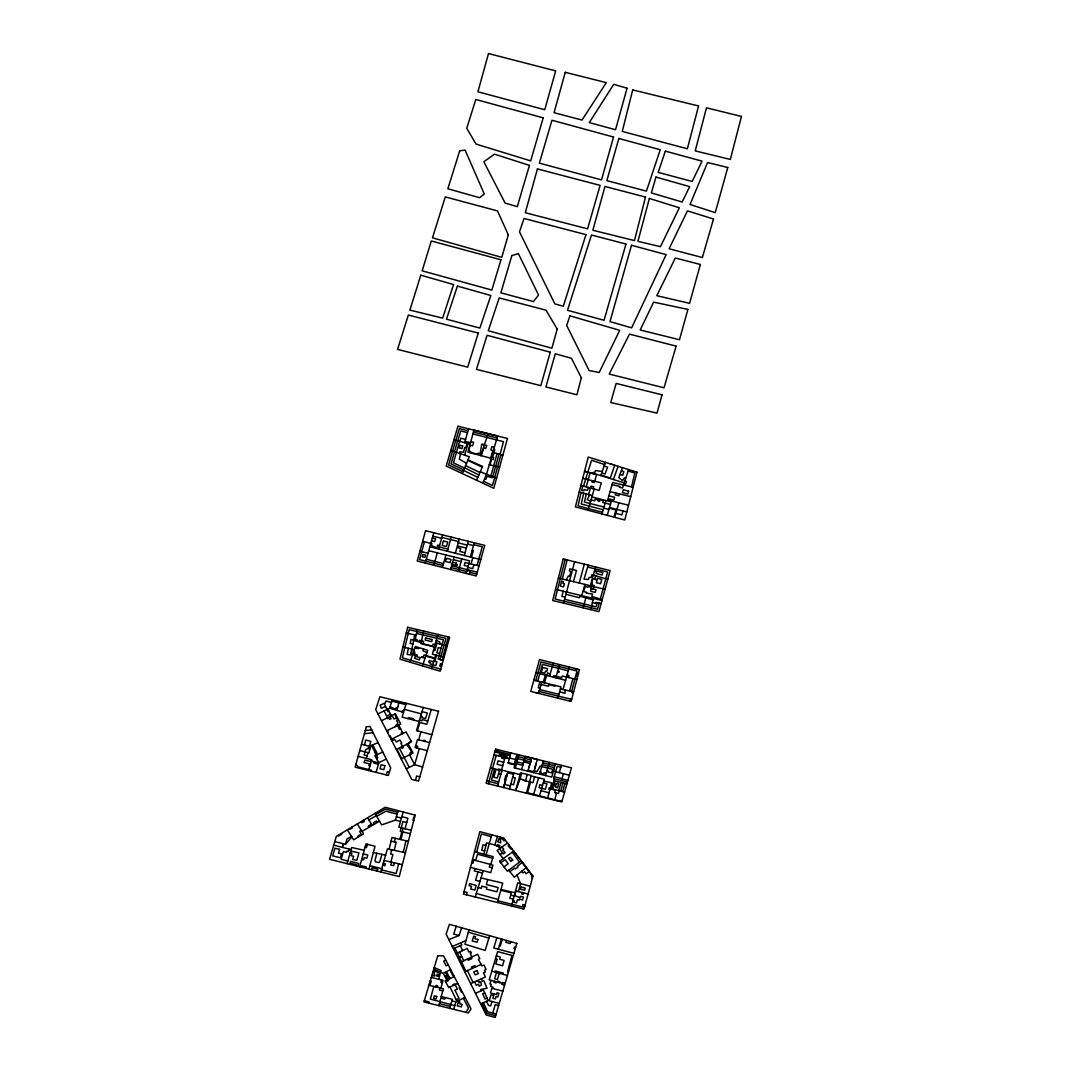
<?xml version="1.0" encoding="UTF-8"?>
<svg xmlns="http://www.w3.org/2000/svg" width="1071" height="1071" viewBox="0 0 1071 1071"><rect width="100%" height="100%" fill="white"/><g stroke="black" fill="none" stroke-linecap="round" stroke-linejoin="round"><path stroke-width="1.5" d="M408.372 648.29L407.181 654.394L410.675 654.983L414.731 634.875M417.302 629.561L414.932 640.9L421.144 642.426M460.49 453.729L459.312 459.178L466.541 463.274M423.674 631.073L420.876 643.617L434.398 647.004M591.152 588.608L590.549 591.259L595.235 592.41L595.971 589.746L591.152 588.608L591.594 587.457L588.086 586.332L587.805 587.216L585.315 586.453L583.561 591.446L586.56 592.33L586.252 593.147L592.491 594.03L591.781 596.467L602.223 599.586M581.111 492.499L578.045 505.847L602.451 512.299M583.695 493.222L581.232 503.972L603.201 509.783M586.292 493.932L584.418 502.098L604.004 507.038M377.153 759.727L377.675 757.505L371.53 745.389M483.864 854.189L486.542 842.837L494.896 844.965L500.813 847.844M391.651 849.798L390.647 853.989L392.883 854.578L390.861 862.021M394.248 850.347L396.176 842.275L391.062 841.19M403.245 852.262L406.003 840.748M568.607 677.528L569.062 675.6L567.108 675.025M631.542 486.836L634.822 473.074L628.155 470.986M376.791 853.239L374.997 860.669L375.359 861.74L378.532 862.53L379.777 861.887L381.919 854.363M566.224 579.933L568.326 575.957L569.678 576.278L570.963 571.379L569.33 570.99L569.892 568.835L576.439 570.495L573.494 581.647M505.365 756.046L501.362 770.692M502.179 983.285L501.897 984.383L504.628 985.106M356.308 865.917L356.576 864.792L350.07 863.213L350.578 861.379L358.665 863.454L357.875 866.305M415.521 780.371L416.592 776.047L419.805 776.863M389.068 849.249L391.973 837.522L408.386 841.297M499.032 756.046L499.407 754.546L507.145 756.487L506.73 757.973M536.089 692.75L538.767 692.79M590.67 609.627L593.454 598.475M576.078 679.375L576.974 679.094M565.18 559.437L555.139 599.064L597.511 609.252L599.184 603.107M562.302 579.009L567.135 559.919M515.325 768.081L518.659 754.841M493.985 993.982L492.888 998.292L495.418 998.895L496.074 996.472L497.921 996.954L498.925 993.272L497.024 992.777L496.529 994.557L490.464 992.978L491.83 988.292L502.861 991.117M582.785 485.899L581.66 490.371L583.735 490.839L584.056 489.474L587.444 490.344L588.34 487.439M516.195 891.045L514.134 896.253M399.911 839.343L401.866 831.712M476.675 852.288L481.374 833.948L491.281 836.652M394.423 862.838L393.686 865.703L390.781 865.047L391.558 862.182M400.942 839.584L402.91 831.953M398.68 863.815L396.176 873.494L381.423 869.88M583.508 486.1L591.553 460.262L604.66 464.56M394.356 841.886L395.293 838.285M438.909 1005.642L443.3 988.774L428.935 985.253M565.086 689.978L565.06 693.272L559.624 691.799M569.638 691.036L572.878 678.586M571.646 691.505L577.001 670.995L540.935 661.958L535.795 680.674M364.461 745.014L365.76 740.061L370.807 741.319L369.428 746.3L378.063 742.605M365.961 868.313L366.322 866.961L361.637 865.837L361.262 867.149M574.632 561.78L563.56 603.107M527.213 774.467L525.526 780.853L520.185 778.63L515.687 790.532L520.56 772.901L531.31 775.431L526.397 793.183M534.576 776.81L533.023 782.714L530.573 782.044L527.548 792.741L560.909 801.403L561.137 800.479L562.141 800.76M554.778 799.796L556.532 793.089L558.419 793.531L559.209 790.719M447.397 551.217L451.145 537.053M511.55 905.986L517.695 882.825L530.212 886.279M342.787 843.627L342.84 845.876M368.96 869.05L375.037 846.251L365.974 843.935L359.682 866.76M500.117 454.318L503.49 441.654L472.913 433.956M487.733 879.532L486.395 884.566L498.109 887.538L496.957 891.808L486.408 889.171L486.944 887.39L481.789 886.145L481.321 888.368L478.148 887.471M615.758 493.021L615.263 494.909L618.904 495.739L619.399 493.905M551.726 788.832L554.403 778.778M396.886 710.368L399.255 701.532M438.708 979.255L441.051 970.527L434.237 967.608M441.56 979.938L440.904 982.361L442.377 982.736M510.867 752.913L508.096 763.235L514.897 764.868M546.946 675.493L547.683 672.735L550.025 674.529M435.455 969.991L435.161 971.089L440.301 973.311M563.266 591.205L561.86 596.4L565.193 597.176M558.379 578.099L579.237 582.999L584.311 564.176M492.566 988.479L492.941 987.087L490.598 986.498L491.281 984.303L489.929 983.954L490.973 980.38M518.377 891.581L520.546 883.615M547.535 798.431L551.712 782.914L543.827 781.04M522.059 892.464L521.631 894.017L522.969 894.365L523.411 892.799M532.916 876.292L524.027 909.092L463.435 894.057L479.848 831.645L503.731 838.044L532.916 876.292L513.719 851.124L499.648 861.258L500.733 862.691L505.258 859.705L508.176 863.828L503.986 866.854M405.039 828.753L407.904 818.231L401.839 816.691M442.283 996.833L441.854 998.4L444.76 999.136L445.228 997.556M509.475 788.992L513.826 773.061L520.104 774.574M539.931 681.692L538.244 687.836L540.052 688.292M594.726 481.254L596.587 474.453L590.121 472.766L586.225 486.85M520.185 778.63L521.684 773.155M555.073 685.386L554.858 686.163L548.928 684.704L548.486 686.243L541.15 684.463M557.884 698.158L560.976 686.819L533.84 680.205M597.216 602.665L596.065 606.869L564.604 599.305M600.296 599.01L607.659 571.994L587.631 567.028M436.955 643.202L434.92 650.646L433.487 650.298M490.879 476.086L497.064 453.515M492.78 476.756L499.019 454.037M500.96 454.546L492.473 485.484L483.516 481.294M428.761 1003.125L429.083 1001.947L424.303 1000.662M437.303 987.301L437.704 985.856L436.031 985.4L435.602 986.886M498.202 769.875L498.43 769.032L501.603 769.808M440.877 988.185L443.046 980.3L431.265 977.475M497.426 902.492L502.741 883.106L481.053 877.939M506.369 940.432L505.847 942.333L510.171 943.524L510.747 941.677M523.25 908.891L523.92 906.441L524.696 906.628M464.68 442.711L468.496 428.815M433.822 986.458L430.328 999.123L454.787 1005.602M516.891 754.399L514.241 764.025L508.243 762.699M537.749 681.156L542.395 664.355L568.286 670.848M517.708 754.6L514.08 767.8L551.752 777.104L555.38 763.864M594.485 481.2L594.07 482.66L592.076 482.178L592.477 480.705M521.684 769.5L525.285 756.461L537.321 759.419L533.639 772.579M572.209 691.638L571.968 692.509L573.239 692.776M559.357 772.633L561.365 765.337M424.451 541.859L419.537 559.584L442.952 565.515M342.412 847.375L343.416 843.787M455.697 440.275L448.615 464.988L463.007 471.722M334.781 841.565L345.491 844.323L346.977 838.954L351.422 836.277M457.638 440.81L451.025 463.93L463.77 469.888M459.579 441.332L453.435 462.873L464.546 468.054M455.336 553.238L459.272 539.061M371.476 869.679L372.012 867.751L377.768 869.197L377.22 871.098M437.878 634.46L432.403 654.234L444.104 657.139M439.471 643.832L439.94 642.145L436.245 640.364M418.721 739.82L420.957 731.801M470.33 557L474.266 542.783M466.193 573.44L469.674 560.869L428.735 550.695M471.454 557.281L473.315 550.548L472.177 550.32M471.079 563.935L472.833 557.63M402.201 831.792L403.178 828.285M477.064 565.421L482.245 546.786L473.743 544.684M496.904 751.199L497.359 749.593M488.349 783.758L496.234 755.336M494.548 768.938L491.455 780.103L498.684 781.897M490.009 864.31L489.26 867.055L492.125 867.764M588.059 510.278L594.191 489.072M541.819 682.147L538.593 693.379L539.69 689.59L558.928 694.356M553.399 677.18L553.801 675.721L561.78 677.675L562.248 675.962L576.854 679.563M581.754 595.65L584.873 584.391M609.238 500.371L609.627 498.966L613.87 500.117L614.553 497.212L608.864 495.806M590.362 585.757L595.57 566.961M570.294 701.237L570.856 699.176M552.837 789.113L555.113 780.893L566.92 783.852M562.677 791.603L564.966 783.37M499.34 847.121L499.769 845.568L497.667 844.698L496.529 845.755M376.095 772.378L378.826 762.646L374.917 755.818L382.749 751.936M502.045 756.795L501.67 758.107L504.642 758.857M535.915 672.615L555.849 677.823L559.557 664.609M563.038 689.51L569.344 667.072M574.551 668.384L576.345 669.549L576.533 668.88M622.961 510.934L621.849 514.923L615.771 513.33M425.241 563.051L433.822 532.756M433.822 565.234L437.329 552.837M442.417 567.416L445.938 554.965M450.57 569.477L454.104 557M458.321 571.445L461.869 558.928M429.846 546.772L464.279 555.501L468.295 541.31M490.036 464.787L491.656 459.071L493.195 459.539L493.677 457.491L492.58 457.25L494.775 449.713L493.718 449.418M469.393 574.257L470.276 571.111L467.05 570.308M495.993 769.313L493.771 777.171L497.292 778.068L499.555 770.236M477.987 871.861L475.618 880.255L479.982 881.446M469.004 929.869L464.934 944.22L485.203 950.419L489.608 935.693M583.079 607.806L586.212 596.721M558.741 790.599L561.057 782.406M560.682 791.094L563.011 782.888M366.402 758.429L368.036 752.672M370.954 759.593L370.405 761.521L364.85 760.102L364.06 762.552L369.334 763.81L368.879 765.578L369.99 765.792M386.283 774.909L387.207 771.696L389.335 772.271M367.393 844.296L366.456 847.603L365.077 847.215M403.178 811.992L398.84 827.214L411.224 830.293M424.959 741.427L425.214 740.57L423.808 740.262L423.567 741.065M549.557 676.176L553.305 663.029M438.588 548.981L442.618 534.938M491.12 458.294L467.907 452.136L473.958 430.167L497.627 436.031L486.435 474.533L482.726 483.115M380.821 871.995L387.421 848.901L405.427 852.717M419.283 748.602L414.664 764.694L406.297 768.831M473.904 564.645L472.78 568.594L467.866 567.376M466.461 894.807L467.143 892.424L464.051 891.701M440.061 987.984L439.458 990.073L442.765 990.849M588.581 494.561L590.978 486.154L593.695 486.85L593.133 488.778M347.084 863.628L351.716 847.509L364.22 850.32M448.388 636.964L442.658 657.514L443.394 657.741L442.698 660.205L440.034 659.482L445.911 638.396L409.189 629.654L402.361 657.835L440.77 669.161M497.493 786.02L502.071 770.196L513.826 773.061M474.855 868.541L474.185 870.857L482.539 873.079M486.073 854.765L491.79 834.845M373.819 761.668L373.444 762.94L378.398 764.185M434.799 661.249L436.54 655.265M539.543 774.052L543.345 760.905M496.435 981.799L496.114 982.897L493.985 982.375L494.333 981.25M499.622 982.629L499.889 981.732L497.613 981.156L497.319 982.027M368.611 770.518L371.744 759.794L358.142 756.313M467.076 443.367L465.791 447.772L464.667 447.477L463.569 452.257L459.968 451.708L459.352 453.354M543.211 682.495L545.367 675.078M544.429 682.789L546.571 675.399M550.36 676.39L549.704 675.654M539.342 796.396L544.363 779.193L531.149 775.98M545.541 775.551L549.396 762.391M491.95 1001.505L490.665 1005.91L488.59 1005.428L486.395 1001.358M492.74 1013.099L495.204 1004.652L498.644 1005.535M455.871 440.328L459.339 428.574L467.973 430.716M457.812 440.85L460.731 430.957L467.451 432.604M371.142 771.147L371.409 770.236L358.116 766.903L355.974 764.185M464.653 455.148L468.04 443.622M423.259 707.489L416.485 730.596L431.841 734.719M374.997 813.371L381.664 824.884L395.386 820.118L398.158 810.667M601.969 513.96L605.918 500.532L611.193 501.844L607.217 515.338M613.857 517.106L615.959 509.983L609.332 508.149M614.607 517.293L618.877 502.794M496.489 972.508L494.655 978.76L497.453 979.47L499.327 973.285M554.189 776.716L561.927 778.751L563.413 773.704M490.612 458.16L492.847 450.556L490.826 449.86L491.924 446.567L494.333 447.303M496.837 937.741L493.811 948.009L513.919 953.351M505.217 983.084L502.955 982.495L502.647 983.419L489.193 979.911L497.64 951.597L511.965 955.399L507.56 971.651L508.511 971.799M498.336 949.214L501.362 939.026M406.244 703.272L402.12 717.155L419.163 721.466M494.896 844.965L497.453 836.357M499.97 837.027L499.662 838.044L502.701 839.102L504.039 840.842L505.351 840.146M449.7 1008.32L452.377 999.297L441.265 996.592M527.883 771.04L531.738 758.054M417.355 730.824L419.845 722.51L426.794 724.237L431.305 709.484M473.864 859.973L472.86 863.306L471.601 863.012M475.631 860.455L477.505 854.189L492.687 858.246M589.719 494.882L587.189 499.729L590.723 501.215M490.799 864.525L493.169 856.639L474.573 851.726M453.676 1009.31L455.885 1001.907L465.055 997.355M588.193 565.14L584.016 579.116L588.407 579.531L588.996 577.604L591.219 577.175L591.928 574.605L607.739 579.384M459.887 441.413L460.851 438.24L465.59 439.378M348.959 849.075L348.222 851.539L346.656 851.204L346.402 852.302L343.43 851.565L341.167 859.317L347.834 861.03M533.452 794.936L538.606 777.8M502.942 974.275L503.303 973.084L495.137 970.915L494.735 972.04M475.243 896.989L483.262 870.696M448.856 939.602L459.164 935.478L461.588 927.767M595.65 575.729L594.793 578.487L595.998 579.692L592.799 578.782L592.009 581.647L592.303 584.953L594.351 585.623L592.986 589.037M502.353 939.307L500.264 945.961L499.381 945.693M431.493 668.572L435.75 655.064M377.943 713.902L389.563 708.239L392.281 699.805M456.246 926.254L453.689 934.113L459.164 935.478M429.846 985.481L431.265 981.17L430.247 980.889M480.812 455.563L488.162 433.661M418.841 647.634L418.533 648.531L414.772 648.263M417.168 748.067L417.744 746.353L415.628 745.777M410.019 662.173L415.347 646.563L427.771 650.338L422.416 665.867M610.296 463.89L612.09 464.453M614.7 465.256L610.296 478.068L601.005 475.002M628.637 469.58L622.479 488.041L619.48 487.332L619.734 486.341L612.05 484.614M602.223 471.535L595.422 470.544L594.766 472.713L593.294 472.311L592.919 473.489L584.565 471.334L600.818 475.551L605.423 462.377M481.187 455.657L483.878 447.999L485.712 448.548L486.796 445.362L483.342 445.389L483.61 444.411L481.763 444.09L480.143 453.595L478.041 453.167L477.679 454.278L470.517 452.498L470.758 451.534L468.589 451.025L470.156 445.215L472.632 445.817L473.636 442.283L470.812 441.587M423.621 649.08L423.018 650.78L426.954 652.694M613.362 479.513L618.114 466.313M622.438 467.666L618.824 477.706L622.599 480.665L624.366 477.934L625.625 478.322M625.062 485.364L626.468 481.495L624.714 480.946M367.139 755.818L364.113 755.042L365.613 749.7L368.17 748.442L369.026 746.192M462.244 473.543L469.285 456.728L450.797 450.436M492.513 476.662L492.044 477.746L487.091 476.193L485.859 479.326L484.574 478.831M476.528 480.223L482.606 466.447L467.987 459.834M466.032 1012.376L468.482 1008.106L463.355 998.199M394.811 726.861L397.984 722.938L396.565 720.395L397.729 719.846L394.61 714.089M345.491 844.323L351.864 837M408.827 743.154L411.023 740.945M509.1 845.073L508.136 845.956L511.028 849.089L511.764 848.567M401.665 711.76L404.436 709.363L421.385 713.862M407.81 718.601L408.908 717.677L413.326 718.748L414.062 720.181M509.93 871.674L514.79 868.019L515.472 868.969L517.882 867.242L517.32 866.439L522.287 862.356L526.263 867.59L514.348 877.189L508.765 870.228M521.149 860.87L507.4 871.259L499.648 861.258M507.52 843.011L497.145 850.494L503.169 858.714M487.01 997.891L485.123 999.149L482.633 993.727L484.761 993.045M371.423 824.161L368.17 826.277L368.826 827.321M397.81 706.914L394.757 708.882L390.058 706.686M500.157 854.604L502.674 852.985M361.382 830.44L359.642 831.471L361.208 834.095L358.075 836.036L358.571 836.826M361.985 831.404L379.522 821.176M368.893 819.904L376.336 815.687M376.724 816.343L385.828 811.189L397.127 814.161M375.667 814.536L385.413 809.074L397.676 812.3M375.345 753.971L376.965 753.087L372.654 744.921M448.173 964.784L446.165 965.855L443.648 961.182L445.764 960.138M451.386 970.982L450.583 971.397L452.926 975.721L453.662 975.36M396.404 749.66L411.478 741.761L406.029 731.908L391.129 739.459M433.742 969.242L443.22 973.392L450.637 969.523M444.679 976.056L445.63 975.561L448.441 980.594L445.616 981.839M396.565 717.704L394.021 719.016L391.946 715.455M388.974 711.224L388.063 711.693L384.154 703.393L380.151 705.133L381.316 708.279L385.533 706.458M390.527 714.143L386.671 716.097L384.074 710.903M381.477 720.77L395.373 713.714L400.688 723.983L386.685 730.837M402.468 732.216L401.21 732.845L401.812 734.05M374.596 752.284L376.135 751.507M391.866 740.878L394.677 739.472L396.337 741.989L399.858 740.034L401.826 742.913L400.915 743.421L403.165 747.826L402.027 748.334L401.33 747.076M462.203 991.853L461.481 992.201L459.138 987.783L459.968 987.542M387.501 732.444L388.171 732.109L387.327 730.516M401.183 758.937L413.045 753.087L407.971 743.595M378.826 762.646L386.31 759.058M453.368 948.692L461.882 944.943L460.838 942.801M454.947 948.21L457.384 953.043L467.251 948.411L468.897 952.132L470.584 951.343L471.401 953.029L470.263 953.511L471.936 956.912M457.384 953.043L461.467 961.798L477.653 954.248L479.808 958.679L478.322 959.255L481.977 965.908L483.998 965.011L486.073 969.442L484.507 970.139L485.364 971.973L483.396 972.696L485.404 976.98L470.651 983.633M454.305 976.605L445.094 980.875L448.722 987.569L457.799 983.352M456.179 999.725L459.057 998.4L454.947 990.113L457.357 989.055L454.787 983.888L452.872 984.677L453.261 985.467M464.774 971.758L481.267 964.382M480.692 1003.915L488.242 1000.528L483.289 989.899L475.444 993.299M452.27 946.483L465.965 940.592M459.312 957.38L461.668 956.363M372.306 747.143L373.551 746.621M384.154 703.393L385.359 702.991L386.069 700.983L391.424 702.456M389.469 736.232L390.272 735.991L391.638 739.204M400.661 728.802L399.363 729.177L397.502 725.536M364.394 733.729L373.123 732.738M365.291 730.476L371.757 730.007M412.897 643.992L410.22 643.524L410.903 639.507L413.687 640.056M432.309 538.07L435.549 538.673L434.732 541.618L431.533 540.828M530.681 761.655L528.98 767.345M485.926 845.407L483.034 844.818L481.816 850.227L484.654 850.829M411.666 650.124L411.384 654.14L416.873 655.8L417.195 654.97L414.236 654.046L414.905 652.185L413.567 651.784M406.297 633.055L416.137 635.17M431.867 975.494L434.719 976.109L434.973 975.159L433.902 974.891L434.639 972.16L433.045 971.544M592.383 602.732L595.503 603.401L595.771 602.344L601.152 603.549M373.377 852.489L385.627 855.167M534.148 770.785L537.133 771.455L540.079 766.06L541.725 766.488M633.135 487.198L612.639 482.539L607.685 499.983L628.53 505.244M414.624 817.16L413.808 816.972L412.937 820.319L413.754 820.506M410.354 833.666L400.3 831.35L402.883 821.524L406.752 822.474M384.114 860.468L402.335 864.658M510.639 895.182L514.2 895.999M515.673 947.326L514.455 947.045L514.026 948.625L515.205 948.933M578.474 673.324L577.711 673.137L576.814 676.497L577.604 676.685M560.414 688.894L573.614 691.96M549.918 789.595L548.78 789.327L549.249 787.707L550.347 787.975M495.512 958.786L497.145 959.174L495.779 963.913L502.58 965.814L504.106 960.446L499.608 959.214L500.318 957.059L496.328 955.988M571.526 699.336L539.155 691.491M465.042 441.386L470.517 442.671M509.501 758.014L515.512 759.433M350.726 850.99L358.932 852.918L356.884 860.321L352.68 859.491L353.671 856.318L351.181 855.702L351.89 853.226L350.204 852.797M512.982 900.604L514.241 900.898L513.96 902.157L516.517 902.907L517.44 899.707L519.207 900.202L519.502 899.105L522.621 899.961L523.358 896.976L520.332 896.373L520.051 897.659L514.897 895.717M416.499 633.416L443.421 639.829L438.079 658.946L443.22 660.338M501 889.466L515.044 892.786M513.37 899.131L509.823 898.301L511.242 892.839L500.786 890.255M422.617 541.417L431.908 543.613L431.439 545.541L436.874 547.95L437.664 545.099L439.565 545.581M555.528 589.345L601.969 600.523M550.106 788.885L555.354 790.157L554.751 792.647L556.532 793.089M610.055 491.629L630.725 496.663M507.694 772.753L513.518 774.172M510.827 784.039L513.571 784.708L515.325 777.974L512.674 777.265M504.454 784.414L510.345 785.846M515.553 890.898L528.123 893.937M525.111 905.089L522.862 904.553L522.3 906.909L497.895 900.778M582.758 478.309L601.259 482.874L599.144 490.438L580.937 485.391M419.912 551.217L428.025 553.212M542.796 762.793L554.858 765.765M517.695 758.656L530.614 761.856M542.247 764.694L554.336 767.679M541.698 766.582L553.814 769.58M363.216 853.935L367.808 855.073L366.871 858.206L364.234 857.563L363.658 859.879L361.717 859.397M473.436 432.068L497.078 437.932M585.462 478.978L588.207 479.647M591.112 499.889L594.713 500.786L595.235 499.153L598.354 499.97L598.046 500.974L599.586 501.375L600.175 499.635L603.281 500.492L602.705 502.446L610.416 504.441M441.908 537.441L458.575 541.565M432.871 536.129L441.654 538.298M466.38 548.098L458.575 546.156L458.12 547.79L460.704 548.432L459.874 551.445L465.055 552.756M579.237 582.999L605.008 589.385M464.279 555.501L480.772 559.598M479.018 565.916L465.055 562.476L464.238 565.408L468.147 566.372M453.341 559.705L461.106 561.632M435.549 642.854L447.263 645.759M435.054 644.648L433.072 644.166L432.483 646.121L422.991 643.805L423.621 641.462L419.484 640.324L419.109 641.569L416.726 640.94L417.074 639.695L415.294 639.226M439.619 653.484L436.834 652.788L438.28 647.553L441.051 648.316M442.162 664.154L440.409 663.725L439.793 666.068L441.506 666.523M391.852 701.13L405.842 704.598M518.177 756.742L531.176 759.955M560.843 767.238L557.161 766.327L553.64 778.59L567.443 782.004M494.856 752.003L510.104 755.778M523.799 761.856L530.145 763.422M516.891 761.829L523.358 763.436M516.409 763.743L522.835 765.337M502.741 765.698L497.118 764.306L498.082 760.825L503.705 762.244M554.283 783.892L556.451 784.441L556.813 783.142L558.714 783.624L557.576 787.747L555.782 787.305L556.117 786.087L553.841 785.525M523.344 780.317L529.529 781.843M498.149 783.785L486.729 780.92M395.386 820.118L400.5 821.39M402.924 646.938L414.263 649.749M536.317 762.994L534.657 768.965M528.123 770.25L533.894 771.696M557.482 671.999L558.982 672.387L559.223 671.53L557.723 671.129M555.849 677.823L565.635 680.286M420.742 716.071L422.068 716.405L421.679 717.69L425.535 718.561L427.383 713.032L422.041 711.626M495.19 750.771L510.412 754.586M494.066 754.801L509.327 758.629M371.369 761.053L378.746 762.913M467.518 544.055L473.489 545.581M458.227 542.836L467.224 545.112M439.19 546.866L447.959 549.088M426.312 559.263L443.488 563.614M451.641 565.689L477.278 572.195M451.105 567.59L466.715 571.539M469.928 572.356L476.742 574.083M550.226 788.443L564.591 792.085M609.519 507.493L626.83 511.925M429.591 742.605L417.543 739.526L415.106 747.531L427.289 750.651M498.537 773.784L500.867 774.387M439.418 1003.661L450.248 1006.432M359.749 750.543L368.96 752.913L370.392 746.554L361.489 744.238M383.284 863.346L385.386 863.882L384.904 865.689L382.802 865.06M369.87 865.636L381.758 868.688M591.982 496.931L605.918 500.532M565.983 594.271L579.398 597.738L579.839 596.145L593.093 599.894M490.398 767.853L501.884 770.839M470.45 867.403L490.772 872.637L492.874 865.087L472.498 859.611M333.724 845.139L351.114 849.624M348.664 850.093L350.819 850.642M492.834 452.404L502.915 455.055M419.537 720.181L421.92 720.81L422.295 719.578L427.757 721.078M569.344 775.257L552.221 770.785L551.565 772.874L547.95 771.923L548.245 770.852L547.013 770.518M540.186 771.803L541.123 772.057L540.681 773.329L543.64 774.105L544.014 772.82L546.183 773.382M543.278 782.914L546.92 783.865L545.407 789.34L539.048 787.694L539.851 784.695L542.542 785.404M541.002 790.679L549.062 792.794M396.364 816.785L401.438 818.124M499.26 1003.42L489.233 1000.796L490.987 994.798L493.597 995.521M496.168 1014.009L487.64 1011.774L483.409 1002.697M495.659 1015.71L486.823 1013.394L482.07 1003.286M603.696 508.096L608.93 509.488M451.908 1000.836L455.885 1001.907M561.927 778.751L567.898 780.371M453.93 439.806L470.102 444.17M491.817 971.236L507.44 975.494M489.273 464.573L499.528 467.398M476.314 893.482L498.243 899.506M579.237 491.991L592.37 495.605M425.963 655.572L434.799 658.076M425.776 656.121L434.625 658.625M433.875 660.981L436.888 661.838L435.79 665.533L430.221 664.007L430.582 662.788L428.788 662.32L429.284 660.579L433.621 661.811M468.335 932.198L488.885 938.102M422.63 766.997L414.664 764.694L409.564 754.814M389.563 708.239L403.566 712.322M425.026 658.263L421.305 657.099L423.34 656.925L424.009 654.917L425.977 655.532M601.741 472.927L605.088 473.984L607.552 467.13L604.151 466.032M600.818 475.551L624.045 482.901M620.015 474.386L622.693 475.27L623.884 471.615L621.327 470.758M496.596 478.081L480.25 471.802M368.17 748.442L369.83 749.044M467.759 460.369L482.285 467.197M465.577 465.59L479.928 472.512M463.556 470.397L477.786 477.385M464.653 467.799L478.857 474.948M526.263 867.59L529.235 871.473L526.142 873.695L524.616 871.781L522.876 872.905L521.657 871.299M499.488 848.808L503.41 853.948L505.03 852.583L502.794 849.865L503.718 849.223L502.045 846.96M512.259 852.168L519.435 862.168M338.235 835.286L338.717 836.009L341.689 834.081L341.301 833.466M363.551 820.199L364.314 821.403L361.944 822.809L361.208 821.591M357.299 823.92L363.511 833.84L353.644 839.825L347.379 829.838M351.864 827.173L352.332 827.91L350.03 829.222L349.588 828.526M374.074 824.255L373.27 822.903L376.523 820.948L377.34 822.408M367.621 817.762L372.132 825.353M406.685 744.278L410.916 750.704L411.17 752.444L409.912 753.074L410.514 754.332M446.393 971.732L450.115 978.546M445.389 972.254L449.084 979.028M443.22 973.392L446.861 980.059M387.836 709.082L391.384 715.736M398.626 724.987L403.084 733.394M399.336 748.12L409.269 767.358M396.966 749.365L401.759 758.656M460.276 945.693L462.659 950.566M459.539 952.025L463.797 960.714M467.558 958.96L468.174 960.218L471.816 958.706L471.173 957.273M472.124 968.465L471.441 967.046L474.908 965.614L475.537 966.939M450.007 986.967L456.969 1001.372M387.086 717.918L387.421 718.628L388.733 717.972L389.429 719.351L391.035 718.761L390.045 716.419M474.64 981.839L476.26 985.293L478.402 984.276L479.246 986.163L481.361 985.025L480.879 981.812L479.139 982.643L478.857 981.598L476.314 981.076M467.425 970.567L473.061 982.549M461.467 961.798L465.872 971.263M481.24 990.782L480.665 989.497L487.051 988.265L483.838 980.741L482.499 981.29L481.415 978.774M517.052 875.007L520.493 883.602M531.283 874.164L532.314 878.501M461.909 1004.411L461.373 1006.887L457.25 1005.87L458.308 1001.586L459.861 1001.987L459.432 1003.661L461.909 1004.411M462.632 445.911L462.029 448.602L459.298 447.999L459.995 445.215L462.632 445.911M407.69 627.271L399.965 659.174L440.208 671.182L449.619 637.245L407.69 627.271M628.61 491.187L627.927 493.985L622.385 492.66L623.255 489.688L628.61 491.187M469.66 883.588L469.138 885.757L471.494 886.346L470.745 889.05L474.881 890.081L476.167 885.436L469.66 883.588M436.754 996.458L436.125 998.935L433.541 998.266L434.277 995.829L436.754 996.458M632.72 89.924L622.278 131.412L687.368 148.789L698.56 105.975L632.72 89.924M563.226 558.942L552.703 600.496L598.943 611.621L610.135 570.575L563.226 558.942M645.492 197.064L634.474 240.587L592.852 230.265L604.981 186.461L645.492 197.064M636.964 472.164L624.768 519.984L575.381 506.931L588.247 457.049L636.964 472.164M415.146 815.138L399.255 876.573L329.547 859.29L336.281 836.451L385.225 807.28L415.146 815.138M581.325 377.795L576.948 394.784L545.915 386.939L555.273 353.791L571.445 358.25L581.325 377.795M741.453 116.431L730.328 159.445L695.226 150.891L706.485 107.823L741.453 116.431M579.451 669.616L571.138 701.451L530.747 691.424L539.516 659.562L579.451 669.616M425.642 637.928L425.093 640.03L431.693 641.663L432.269 639.574L425.642 637.928M384.904 765.658L383.833 769.674L380.018 768.791L381.156 764.734L384.904 765.658M649.361 198.47L637.941 241.336L660.432 246.678L679.362 207.774L649.361 198.47M505.673 776.167L504.709 779.715L505.686 779.983L503.584 787.533L508.002 771.642L506.69 776.355L505.673 776.167M507.453 438.467L493.798 488.296L446.205 466.046L457.946 426.191L507.453 438.467M425.575 530.707L417.208 561.017L476.22 575.984L484.735 545.38L425.575 530.707M488.51 53.55L477.907 91.785L544.737 109.724L555.675 70.887L488.51 53.55M366.336 726.727L355.144 767.184L388.385 775.417L390.701 767.827L369.99 726.473L366.336 726.727M339.547 849.357L338.476 853.199L341.502 853.721L340.391 857.751L332.706 855.903L334.902 848.219L339.547 849.357M422.925 554.417L422.282 556.759L424.946 557.415L425.589 555.086L422.925 554.417M537.428 168.937L525.285 212.727L587.604 228.846L600.121 185.363L537.428 168.937M565.247 72.319L554.055 112.709L582.022 120.059L606.306 82.641L565.247 72.319M443.381 540.989L442.162 545.393L446.487 546.464L447.705 542.06L443.381 540.989M445.523 559.531L445.014 561.365L450.088 562.623L450.985 559.397L446.714 558.326L446.326 559.731L445.523 559.531M452.498 562.703L452.042 564.337L457.022 565.582L457.344 564.444L455.831 564.069L456.246 562.57L452.498 562.703M557.201 329.092L551.9 348.222L488.269 330.752L499.18 297.912L546.009 310.188L557.201 329.092M627.044 88.237L615.544 129.738L589.291 122.603L613.75 84.314L627.044 88.237M561.606 581.258L560.267 586.065L563.547 586.881L564.404 583.775L562.877 583.4L563.346 581.7L561.606 581.258M542.743 667.434L541.39 672.347L544.831 673.204L545.42 671.075L546.799 671.423L547.562 668.639L542.743 667.434M594.847 570.575L594.633 571.365L596.721 571.887L596.266 573.534L602.17 575.007L602.853 572.557L594.847 570.575M597.578 578.353L596.373 582.691L600.59 583.735L601.795 579.398L597.578 578.353M662.065 394.811L656.992 413.111L610.738 402.522L616.146 383.431L662.065 394.811M687.903 309.399L679.496 339.735L640.19 329.988L653.631 302.142L687.903 309.399M700.354 264.483L689.59 303.334L656.818 295.69L675.332 258.004L700.354 264.483M727.758 167.504L715.254 212.647L690.045 204.494L707.556 162.497L727.758 167.504M613.522 137.021L601.514 179.888L539.382 163.14L551.967 120.247L613.522 137.021M631.502 245.272L610.001 321.608L631.609 327.86L666.149 254.644L631.502 245.272M495.645 749.178L486.1 783.196L561.793 801.965L571.445 767.813L495.645 749.178M550.28 352.185L540.828 385.654L476.488 369.361L487.091 335.29L550.28 352.185M520.988 886.962L520.372 889.158L524.629 890.255L525.245 888.154L520.988 886.962M438.534 711.278L418.6 781.08L411.8 779.487L375.72 709.604L379.897 696.739L438.534 711.278M618.864 138.467L606.829 180.638L646.442 191.133L660.231 149.739L618.864 138.467M477.894 939.575L477.13 942.252L472.217 940.981L473.73 936.188L475.551 936.67L474.881 938.678L477.894 939.575M625.973 244.041L604.044 320.269L567.51 310.295L591.487 235.018L625.973 244.041M438.842 974.637L438.347 976.377L436.607 975.962L437.169 974.128L438.842 974.637M713.5 218.993L702.362 257.522L669.121 248.767L687.448 210.867L713.5 218.993M508.297 234.83L501.764 257.348L432.483 237.829L445.295 196.903L497.48 210.907L508.297 234.83M543.184 117.85L530.694 160.878L476.033 144.076L466.742 128.359L475.778 99.483L543.184 117.85M676.122 346.12L664.007 387.796L609.198 374.074L629.494 334.139L676.122 346.12M655.974 177.076L651.355 192.914L682.173 202.017L689.657 186.635L655.974 177.076M516.824 943.39L495.15 1017.45L486.18 1015L446.138 934.099L449.392 924.327L516.824 943.39M529.435 165.389L517.293 206.649L505.137 203.115L483.838 161.748L494.521 154.17L529.435 165.389M511.858 255.581L500.88 292.838L533.465 301.553L538.539 295.034L518.377 253.626L511.858 255.581M500.96 259.771L491.857 290.067L422.161 270.829L431.318 240.988L500.96 259.771M437.798 955.747L423.929 1001.934L468.348 1012.952L471.026 1008.882L443.541 955.841L437.798 955.747M478.268 333.068L467.692 367.139L397.582 349.4L408.332 315.048L478.268 333.068M420.796 275.18L409.885 310.095L442.671 318.127L453.555 284.551L420.796 275.18M459.727 150.783L447.839 188.764L479.607 197.72L484.293 194.012L465.109 150.101L459.727 150.783M585.971 234.643L563.292 306.252L554.858 303.896L519.489 231.818L524.04 218.471L585.971 234.643M457.424 286.064L446.473 319.185L479.862 328.087L490.839 295.516L457.424 286.064M665.345 151.131L658.196 172.377L692.174 181.468L702.067 161.145L665.345 151.131M569.906 315.851L566.679 325.437L589.117 370.553L599.211 372.454L619.707 330.323L569.906 315.851M415.374 656.228L414.624 658.37L419.363 659.87L420.167 657.714L415.374 656.228M498.671 839.249L497.72 841.793L500.679 842.917L500.545 839.838L498.671 839.249M512.728 860.04L510.747 861.432L508.564 858.353L510.291 857.282L512.728 860.04M476.983 970.5L473.743 971.852L475.229 974.797L478.429 973.686L476.983 970.5"/></g></svg>
